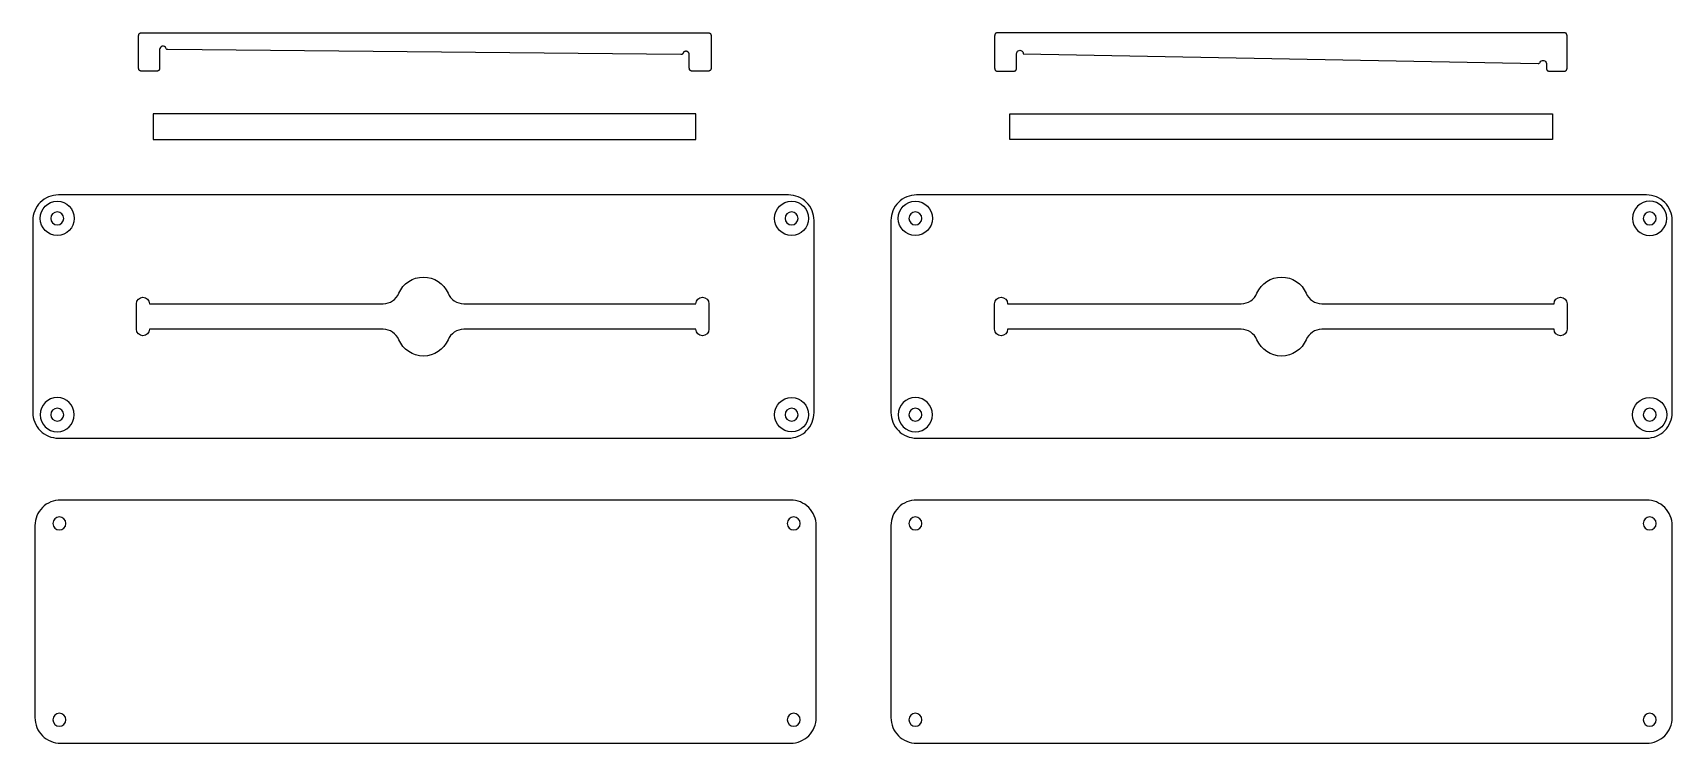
# Model space of a CAD drawing. Extents: x -384 to 384, y -166 to 166.
import ezdxf

# ---------------------------------------------------------------- set-up
doc = ezdxf.new("R2010")
doc.units = 0
doc.layers.add('DEFAULT', color=7, linetype='CONTINUOUS')

msp = doc.modelspace()

# ---------------------------------------------------------------- linework, layer by layer
at = {"layer": 'DEFAULT'}
for points in [[(-321.6, 159.22, 0.822901), (-324.58, 158.63), (-324.58, 150.5), (-324.58, 150.25), (-324.59, 150.01), (-324.6, 149.89), (-324.61, 149.77), (-324.61, 149.72), (-324.62, 149.66), (-324.63, 149.61), (-324.64, 149.55), (-324.65, 149.5), (-324.66, 149.45), (-324.67, 149.4), (-324.69, 149.35), (-324.7, 149.31), (-324.72, 149.26), (-324.73, 149.24), (-324.74, 149.21), (-324.74, 149.19), (-324.75, 149.17), (-324.76, 149.15), (-324.78, 149.13), (-324.79, 149.11), (-324.8, 149.09), (-324.81, 149.07), (-324.82, 149.05), (-324.83, 149.03), (-324.84, 149.01), (-324.86, 148.99), (-324.87, 148.98), (-324.88, 148.96), (-324.9, 148.94), (-324.91, 148.92), (-324.93, 148.91), (-324.94, 148.89), (-324.96, 148.88), (-324.97, 148.86), (-324.99, 148.84), (-325.01, 148.83), (-325.02, 148.82), (-325.04, 148.8), (-325.06, 148.79), (-325.08, 148.77), (-325.09, 148.76), (-325.11, 148.75), (-325.13, 148.74), (-325.15, 148.73), (-325.17, 148.71), (-325.19, 148.7), (-325.21, 148.69), (-325.23, 148.68), (-325.25, 148.67), (-325.28, 148.66), (-325.3, 148.65), (-325.32, 148.64), (-325.34, 148.63), (-325.39, 148.62), (-325.44, 148.6), (-325.48, 148.59), (-325.53, 148.58), (-325.59, 148.57), (-325.64, 148.55), (-325.69, 148.55), (-325.75, 148.54), (-325.8, 148.53), (-325.86, 148.52), (-325.97, 148.51), (-326.09, 148.51), (-326.33, 148.5), (-326.58, 148.5), (-332.43, 148.5), (-332.68, 148.5), (-332.92, 148.51), (-333.04, 148.51), (-333.16, 148.52), (-333.21, 148.53), (-333.27, 148.54), (-333.32, 148.55), (-333.38, 148.55), (-333.43, 148.57), (-333.48, 148.58), (-333.53, 148.59), (-333.58, 148.6), (-333.62, 148.62), (-333.67, 148.63), (-333.69, 148.64), (-333.72, 148.65), (-333.74, 148.66), (-333.76, 148.67), (-333.78, 148.68), (-333.8, 148.69), (-333.82, 148.7), (-333.84, 148.71), (-333.86, 148.73), (-333.88, 148.74), (-333.9, 148.75), (-333.92, 148.76), (-333.94, 148.77), (-333.96, 148.79), (-333.97, 148.8), (-333.99, 148.82), (-334.01, 148.83), (-334.02, 148.84), (-334.04, 148.86), (-334.06, 148.88), (-334.07, 148.89), (-334.09, 148.91), (-334.1, 148.92), (-334.12, 148.94), (-334.13, 148.96), (-334.14, 148.98), (-334.16, 148.99), (-334.17, 149.01), (-334.18, 149.03), (-334.19, 149.05), (-334.21, 149.07), (-334.22, 149.09), (-334.23, 149.11), (-334.24, 149.13), (-334.25, 149.15), (-334.26, 149.17), (-334.27, 149.19), (-334.28, 149.21), (-334.29, 149.24), (-334.3, 149.26), (-334.31, 149.31), (-334.33, 149.35), (-334.34, 149.4), (-334.35, 149.45), (-334.37, 149.5), (-334.38, 149.55), (-334.38, 149.61), (-334.39, 149.66), (-334.4, 149.72), (-334.41, 149.77), (-334.42, 149.89), (-334.42, 150.01), (-334.43, 150.25), (-334.43, 150.5), (-334.43, 164.5), (-334.43, 164.75), (-334.42, 164.99), (-334.42, 165.11), (-334.41, 165.23), (-334.4, 165.28), (-334.39, 165.34), (-334.38, 165.39), (-334.38, 165.45), (-334.37, 165.5), (-334.35, 165.55), (-334.34, 165.6), (-334.33, 165.65), (-334.31, 165.69), (-334.3, 165.74), (-334.29, 165.76), (-334.28, 165.79), (-334.27, 165.81), (-334.26, 165.83), (-334.25, 165.85), (-334.24, 165.87), (-334.23, 165.89), (-334.22, 165.91), (-334.21, 165.93), (-334.19, 165.95), (-334.18, 165.97), (-334.17, 165.99), (-334.16, 166.01), (-334.14, 166.02), (-334.13, 166.04), (-334.12, 166.06), (-334.1, 166.08), (-334.09, 166.09), (-334.07, 166.11), (-334.06, 166.12), (-334.04, 166.14), (-334.02, 166.16), (-334.01, 166.17), (-333.99, 166.18), (-333.97, 166.2), (-333.96, 166.21), (-333.94, 166.23), (-333.92, 166.24), (-333.9, 166.25), (-333.88, 166.26), (-333.86, 166.27), (-333.84, 166.29), (-333.82, 166.3), (-333.8, 166.31), (-333.78, 166.32), (-333.76, 166.33), (-333.74, 166.34), (-333.72, 166.35), (-333.69, 166.36), (-333.67, 166.37), (-333.62, 166.38), (-333.58, 166.4), (-333.53, 166.41), (-333.48, 166.42), (-333.43, 166.43), (-333.38, 166.45), (-333.32, 166.45), (-333.27, 166.46), (-333.21, 166.47), (-333.16, 166.48), (-333.04, 166.49), (-332.92, 166.49), (-332.68, 166.5), (-332.43, 166.5), (-68.24, 166.5), (-67.99, 166.5), (-67.75, 166.49), (-67.63, 166.49), (-67.52, 166.48), (-67.46, 166.47), (-67.4, 166.46), (-67.35, 166.45), (-67.3, 166.45), (-67.24, 166.43), (-67.19, 166.42), (-67.14, 166.41), (-67.09, 166.4), (-67.05, 166.38), (-67, 166.37), (-66.98, 166.36), (-66.96, 166.35), (-66.93, 166.34), (-66.91, 166.33), (-66.89, 166.32), (-66.87, 166.31), (-66.85, 166.3), (-66.83, 166.29), (-66.81, 166.27), (-66.79, 166.26), (-66.77, 166.25), (-66.75, 166.24), (-66.73, 166.23), (-66.72, 166.21), (-66.7, 166.2), (-66.68, 166.18), (-66.67, 166.17), (-66.65, 166.16), (-66.63, 166.14), (-66.62, 166.12), (-66.6, 166.11), (-66.59, 166.09), (-66.57, 166.08), (-66.56, 166.06), (-66.54, 166.04), (-66.53, 166.02), (-66.52, 166.01), (-66.5, 165.99), (-66.49, 165.97), (-66.48, 165.95), (-66.47, 165.93), (-66.46, 165.91), (-66.44, 165.89), (-66.43, 165.87), (-66.42, 165.85), (-66.41, 165.83), (-66.4, 165.81), (-66.39, 165.79), (-66.38, 165.76), (-66.38, 165.74), (-66.36, 165.69), (-66.34, 165.65), (-66.33, 165.6), (-66.32, 165.55), (-66.31, 165.5), (-66.3, 165.45), (-66.29, 165.39), (-66.28, 165.34), (-66.27, 165.28), (-66.27, 165.23), (-66.26, 165.11), (-66.25, 164.99), (-66.24, 164.75), (-66.24, 164.5), (-66.24, 150.5), (-66.24, 150.25), (-66.25, 150.01), (-66.26, 149.89), (-66.27, 149.77), (-66.27, 149.72), (-66.28, 149.66), (-66.29, 149.61), (-66.3, 149.55), (-66.31, 149.5), (-66.32, 149.45), (-66.33, 149.4), (-66.34, 149.35), (-66.36, 149.31), (-66.38, 149.26), (-66.38, 149.24), (-66.39, 149.21), (-66.4, 149.19), (-66.41, 149.17), (-66.42, 149.15), (-66.43, 149.13), (-66.44, 149.11), (-66.46, 149.09), (-66.47, 149.07), (-66.48, 149.05), (-66.49, 149.03), (-66.5, 149.01), (-66.52, 148.99), (-66.53, 148.98), (-66.54, 148.96), (-66.56, 148.94), (-66.57, 148.92), (-66.59, 148.91), (-66.6, 148.89), (-66.62, 148.88), (-66.63, 148.86), (-66.65, 148.84), (-66.67, 148.83), (-66.68, 148.82), (-66.7, 148.8), (-66.72, 148.79), (-66.73, 148.77), (-66.75, 148.76), (-66.77, 148.75), (-66.79, 148.74), (-66.81, 148.73), (-66.83, 148.71), (-66.85, 148.7), (-66.87, 148.69), (-66.89, 148.68), (-66.91, 148.67), (-66.93, 148.66), (-66.96, 148.65), (-66.98, 148.64), (-67, 148.63), (-67.05, 148.62), (-67.09, 148.6), (-67.14, 148.59), (-67.19, 148.58), (-67.24, 148.57), (-67.3, 148.55), (-67.35, 148.55), (-67.4, 148.54), (-67.46, 148.53), (-67.52, 148.52), (-67.63, 148.51), (-67.75, 148.51), (-67.99, 148.5), (-68.24, 148.5), (-74.46, 148.5), (-74.71, 148.5), (-74.95, 148.51), (-75.07, 148.51), (-75.18, 148.52), (-75.24, 148.53), (-75.29, 148.54), (-75.35, 148.55), (-75.4, 148.55), (-75.45, 148.57), (-75.51, 148.58), (-75.56, 148.59), (-75.6, 148.6), (-75.65, 148.62), (-75.7, 148.63), (-75.72, 148.64), (-75.74, 148.65), (-75.76, 148.66), (-75.79, 148.67), (-75.81, 148.68), (-75.83, 148.69), (-75.85, 148.7), (-75.87, 148.71), (-75.89, 148.73), (-75.91, 148.74), (-75.93, 148.75), (-75.95, 148.76), (-75.96, 148.77), (-75.98, 148.79), (-76, 148.8), (-76.02, 148.82), (-76.03, 148.83), (-76.05, 148.84), (-76.07, 148.86), (-76.08, 148.88), (-76.1, 148.89), (-76.11, 148.91), (-76.13, 148.92), (-76.14, 148.94), (-76.16, 148.96), (-76.17, 148.98), (-76.18, 148.99), (-76.2, 149.01), (-76.21, 149.03), (-76.22, 149.05), (-76.23, 149.07), (-76.24, 149.09), (-76.25, 149.11), (-76.26, 149.13), (-76.28, 149.15), (-76.29, 149.17), (-76.3, 149.19), (-76.3, 149.21), (-76.31, 149.24), (-76.32, 149.26), (-76.34, 149.31), (-76.35, 149.35), (-76.37, 149.4), (-76.38, 149.45), (-76.39, 149.5), (-76.4, 149.55), (-76.41, 149.61), (-76.42, 149.66), (-76.43, 149.72), (-76.43, 149.77), (-76.44, 149.89), (-76.45, 150.01), (-76.46, 150.25), (-76.46, 150.5), (-76.46, 156.27), (-76.46, 156.3), (-76.46, 156.33), (-76.46, 156.37), (-76.46, 156.4), (-76.47, 156.44), (-76.47, 156.47), (-76.48, 156.51), (-76.48, 156.55), (-76.49, 156.58), (-76.5, 156.62), (-76.51, 156.65), (-76.52, 156.69), (-76.53, 156.73), (-76.54, 156.76), (-76.55, 156.8), (-76.56, 156.83), (-76.58, 156.87), (-76.59, 156.9), (-76.61, 156.94), (-76.63, 156.97), (-76.65, 157.01), (-76.67, 157.04), (-76.69, 157.08), (-76.71, 157.11), (-76.73, 157.14), (-76.75, 157.17), (-76.77, 157.21), (-76.8, 157.24), (-76.82, 157.27), (-76.85, 157.3), (-76.88, 157.33), (-76.91, 157.36), (-76.93, 157.38), (-76.96, 157.41), (-76.99, 157.44), (-77.02, 157.46), (-77.05, 157.49), (-77.09, 157.51), (-77.12, 157.54), (-77.15, 157.56), (-77.18, 157.58), (-77.22, 157.6), (-77.25, 157.62), (-77.29, 157.64), (-77.32, 157.65), (-77.36, 157.67), (-77.39, 157.69), (-77.43, 157.7), (-77.46, 157.72), (-77.5, 157.73), (-77.53, 157.74), (-77.57, 157.75), (-77.6, 157.76), (-77.64, 157.77), (-77.68, 157.78), (-77.71, 157.79), (-77.75, 157.79), (-77.78, 157.8), (-77.82, 157.8), (-77.85, 157.81), (-77.89, 157.81), (-77.92, 157.81), (-77.96, 157.81), (-77.99, 157.82), (-78.04, 157.81), (-78.09, 157.81), (-78.14, 157.81), (-78.2, 157.8), (-78.25, 157.8), (-78.3, 157.79), (-78.35, 157.78), (-78.38, 157.77), (-78.41, 157.76), (-78.43, 157.76), (-78.46, 157.75), (-78.49, 157.74), (-78.51, 157.73), (-78.54, 157.72), (-78.57, 157.71), (-78.59, 157.7), (-78.62, 157.69), (-78.64, 157.68), (-78.67, 157.67), (-78.7, 157.65), (-78.72, 157.64), (-78.75, 157.63), (-78.77, 157.61), (-78.8, 157.6), (-78.82, 157.58), (-78.85, 157.57), (-78.87, 157.55), (-78.89, 157.54), (-78.92, 157.52), (-78.94, 157.5), (-78.96, 157.48), (-78.99, 157.47), (-79.01, 157.45), (-79.03, 157.43), (-79.05, 157.41), (-79.07, 157.39), (-79.1, 157.37), (-79.12, 157.35), (-79.14, 157.33), (-79.16, 157.3), (-79.18, 157.28), (-79.19, 157.26), (-79.21, 157.24), (-79.23, 157.22), (-79.25, 157.19), (-79.27, 157.17), (-79.28, 157.15), (-79.3, 157.12), (-79.31, 157.1), (-79.33, 157.07), (-79.34, 157.05), (-79.36, 157.02), (-79.37, 157), (-79.39, 156.97), (-79.4, 156.95), (-79.41, 156.92), (-79.42, 156.9), (-79.5, 156.71), (-79.52, 156.67), (-79.53, 156.66), (-79.54, 156.64), (-79.54, 156.62), (-79.55, 156.61), (-79.56, 156.59), (-79.57, 156.57), (-79.58, 156.56), (-79.59, 156.54), (-79.6, 156.53), (-79.62, 156.52), (-79.63, 156.5), (-79.64, 156.49), (-79.65, 156.48), (-79.66, 156.47), (-79.68, 156.45), (-79.69, 156.44), (-79.7, 156.43), (-79.72, 156.42), (-79.73, 156.41), (-79.75, 156.4), (-79.76, 156.39), (-79.78, 156.39), (-79.79, 156.38), (-79.81, 156.37), (-79.83, 156.36), (-79.84, 156.36), (-79.86, 156.35), (-79.88, 156.34), (-79.89, 156.34), (-79.91, 156.33), (-79.93, 156.33), (-79.95, 156.33), (-79.97, 156.32), (-79.99, 156.32), (-80, 156.32), (-80.02, 156.31), (-80.06, 156.31), (-80.1, 156.31), (-80.14, 156.3), (-80.18, 156.3), (-80.35, 156.3), (-320.68, 158.59, -0.44264)], [(322.09, 152.68, -0.803271), (325.04, 152.03), (325.04, 150.5), (325.05, 150.25), (325.05, 150.01), (325.06, 149.89), (325.07, 149.77), (325.08, 149.72), (325.08, 149.66), (325.09, 149.61), (325.1, 149.55), (325.11, 149.5), (325.12, 149.45), (325.13, 149.4), (325.15, 149.35), (325.16, 149.31), (325.18, 149.26), (325.19, 149.24), (325.2, 149.21), (325.21, 149.19), (325.22, 149.17), (325.23, 149.15), (325.24, 149.13), (325.25, 149.11), (325.26, 149.09), (325.27, 149.07), (325.28, 149.05), (325.29, 149.03), (325.31, 149.01), (325.32, 148.99), (325.33, 148.98), (325.35, 148.96), (325.36, 148.94), (325.37, 148.92), (325.39, 148.91), (325.4, 148.89), (325.42, 148.88), (325.44, 148.86), (325.45, 148.84), (325.47, 148.83), (325.49, 148.82), (325.5, 148.8), (325.52, 148.79), (325.54, 148.77), (325.56, 148.76), (325.58, 148.75), (325.59, 148.74), (325.61, 148.73), (325.63, 148.71), (325.65, 148.7), (325.67, 148.69), (325.7, 148.68), (325.72, 148.67), (325.74, 148.66), (325.76, 148.65), (325.78, 148.64), (325.8, 148.63), (325.85, 148.62), (325.9, 148.6), (325.95, 148.59), (326, 148.58), (326.05, 148.57), (326.1, 148.55), (326.15, 148.55), (326.21, 148.54), (326.26, 148.53), (326.32, 148.52), (326.43, 148.51), (326.55, 148.51), (326.8, 148.5), (327.04, 148.5), (332.76, 148.5), (333.01, 148.5), (333.25, 148.51), (333.37, 148.51), (333.48, 148.52), (333.54, 148.53), (333.6, 148.54), (333.65, 148.55), (333.7, 148.55), (333.76, 148.57), (333.81, 148.58), (333.86, 148.59), (333.91, 148.6), (333.95, 148.62), (334, 148.63), (334.02, 148.64), (334.04, 148.65), (334.07, 148.66), (334.09, 148.67), (334.11, 148.68), (334.13, 148.69), (334.15, 148.7), (334.17, 148.71), (334.19, 148.73), (334.21, 148.74), (334.23, 148.75), (334.25, 148.76), (334.27, 148.77), (334.28, 148.79), (334.3, 148.8), (334.32, 148.82), (334.33, 148.83), (334.35, 148.84), (334.37, 148.86), (334.38, 148.88), (334.4, 148.89), (334.41, 148.91), (334.43, 148.92), (334.44, 148.94), (334.46, 148.96), (334.47, 148.98), (334.48, 148.99), (334.5, 149.01), (334.51, 149.03), (334.52, 149.05), (334.53, 149.07), (334.54, 149.09), (334.56, 149.11), (334.57, 149.13), (334.58, 149.15), (334.59, 149.17), (334.6, 149.19), (334.61, 149.21), (334.62, 149.24), (334.62, 149.26), (334.64, 149.31), (334.66, 149.35), (334.67, 149.4), (334.68, 149.45), (334.69, 149.5), (334.7, 149.55), (334.71, 149.61), (334.72, 149.66), (334.73, 149.72), (334.73, 149.77), (334.74, 149.89), (334.75, 150.01), (334.76, 150.25), (334.76, 150.5), (334.76, 164.5), (334.76, 164.75), (334.75, 164.99), (334.74, 165.11), (334.73, 165.23), (334.73, 165.28), (334.72, 165.34), (334.71, 165.39), (334.7, 165.45), (334.69, 165.5), (334.68, 165.55), (334.67, 165.6), (334.66, 165.65), (334.64, 165.69), (334.62, 165.74), (334.62, 165.76), (334.61, 165.79), (334.6, 165.81), (334.59, 165.83), (334.58, 165.85), (334.57, 165.87), (334.56, 165.89), (334.54, 165.91), (334.53, 165.93), (334.52, 165.95), (334.51, 165.97), (334.5, 165.99), (334.48, 166.01), (334.47, 166.02), (334.46, 166.04), (334.44, 166.06), (334.43, 166.08), (334.41, 166.09), (334.4, 166.11), (334.38, 166.12), (334.37, 166.14), (334.35, 166.16), (334.33, 166.17), (334.32, 166.18), (334.3, 166.2), (334.28, 166.21), (334.27, 166.23), (334.25, 166.24), (334.23, 166.25), (334.21, 166.26), (334.19, 166.27), (334.17, 166.29), (334.15, 166.3), (334.13, 166.31), (334.11, 166.32), (334.09, 166.33), (334.07, 166.34), (334.04, 166.35), (334.02, 166.36), (334, 166.37), (333.95, 166.38), (333.91, 166.4), (333.86, 166.41), (333.81, 166.42), (333.76, 166.43), (333.7, 166.45), (333.65, 166.45), (333.6, 166.46), (333.54, 166.47), (333.48, 166.48), (333.37, 166.49), (333.25, 166.49), (333.01, 166.5), (332.76, 166.5), (68.57, 166.5), (68.32, 166.5), (68.08, 166.49), (67.96, 166.49), (67.84, 166.48), (67.79, 166.47), (67.73, 166.46), (67.68, 166.45), (67.62, 166.45), (67.57, 166.43), (67.52, 166.42), (67.47, 166.41), (67.42, 166.4), (67.38, 166.38), (67.33, 166.37), (67.31, 166.36), (67.28, 166.35), (67.26, 166.34), (67.24, 166.33), (67.22, 166.32), (67.2, 166.31), (67.18, 166.3), (67.16, 166.29), (67.14, 166.27), (67.12, 166.26), (67.1, 166.25), (67.08, 166.24), (67.06, 166.23), (67.04, 166.21), (67.03, 166.2), (67.01, 166.18), (66.99, 166.17), (66.98, 166.16), (66.96, 166.14), (66.94, 166.12), (66.93, 166.11), (66.91, 166.09), (66.9, 166.08), (66.88, 166.06), (66.87, 166.04), (66.86, 166.02), (66.84, 166.01), (66.83, 165.99), (66.82, 165.97), (66.81, 165.95), (66.79, 165.93), (66.78, 165.91), (66.77, 165.89), (66.76, 165.87), (66.75, 165.85), (66.74, 165.83), (66.73, 165.81), (66.72, 165.79), (66.71, 165.76), (66.7, 165.74), (66.69, 165.69), (66.67, 165.65), (66.66, 165.6), (66.65, 165.55), (66.63, 165.5), (66.62, 165.45), (66.62, 165.39), (66.61, 165.34), (66.6, 165.28), (66.59, 165.23), (66.58, 165.11), (66.58, 164.99), (66.57, 164.75), (66.57, 164.5), (66.57, 150.5), (66.57, 150.25), (66.58, 150.01), (66.58, 149.89), (66.59, 149.77), (66.6, 149.72), (66.61, 149.66), (66.62, 149.61), (66.62, 149.55), (66.63, 149.5), (66.65, 149.45), (66.66, 149.4), (66.67, 149.35), (66.69, 149.31), (66.7, 149.26), (66.71, 149.24), (66.72, 149.21), (66.73, 149.19), (66.74, 149.17), (66.75, 149.15), (66.76, 149.13), (66.77, 149.11), (66.78, 149.09), (66.79, 149.07), (66.81, 149.05), (66.82, 149.03), (66.83, 149.01), (66.84, 148.99), (66.86, 148.98), (66.87, 148.96), (66.88, 148.94), (66.9, 148.92), (66.91, 148.91), (66.93, 148.89), (66.94, 148.88), (66.96, 148.86), (66.98, 148.84), (66.99, 148.83), (67.01, 148.82), (67.03, 148.8), (67.04, 148.79), (67.06, 148.77), (67.08, 148.76), (67.1, 148.75), (67.12, 148.74), (67.14, 148.73), (67.16, 148.71), (67.18, 148.7), (67.2, 148.69), (67.22, 148.68), (67.24, 148.67), (67.26, 148.66), (67.28, 148.65), (67.31, 148.64), (67.33, 148.63), (67.38, 148.62), (67.42, 148.6), (67.47, 148.59), (67.52, 148.58), (67.57, 148.57), (67.62, 148.55), (67.68, 148.55), (67.73, 148.54), (67.79, 148.53), (67.84, 148.52), (67.96, 148.51), (68.08, 148.51), (68.32, 148.5), (68.57, 148.5), (74.86, 148.5), (75.11, 148.5), (75.35, 148.51), (75.47, 148.51), (75.58, 148.52), (75.64, 148.53), (75.69, 148.54), (75.75, 148.55), (75.8, 148.55), (75.85, 148.57), (75.9, 148.58), (75.95, 148.59), (76, 148.6), (76.05, 148.62), (76.1, 148.63), (76.12, 148.64), (76.14, 148.65), (76.16, 148.66), (76.18, 148.67), (76.21, 148.68), (76.23, 148.69), (76.25, 148.7), (76.27, 148.71), (76.29, 148.73), (76.31, 148.74), (76.33, 148.75), (76.34, 148.76), (76.36, 148.77), (76.38, 148.79), (76.4, 148.8), (76.42, 148.82), (76.43, 148.83), (76.45, 148.84), (76.47, 148.86), (76.48, 148.88), (76.5, 148.89), (76.51, 148.91), (76.53, 148.92), (76.54, 148.94), (76.55, 148.96), (76.57, 148.98), (76.58, 148.99), (76.59, 149.01), (76.61, 149.03), (76.62, 149.05), (76.63, 149.07), (76.64, 149.09), (76.65, 149.11), (76.66, 149.13), (76.67, 149.15), (76.68, 149.17), (76.69, 149.19), (76.7, 149.21), (76.71, 149.24), (76.72, 149.26), (76.74, 149.31), (76.75, 149.35), (76.77, 149.4), (76.78, 149.45), (76.79, 149.5), (76.8, 149.55), (76.81, 149.61), (76.82, 149.66), (76.83, 149.72), (76.83, 149.77), (76.84, 149.89), (76.85, 150.01), (76.86, 150.25), (76.86, 150.5), (76.86, 156.76, -1.019245), (79.95, 156.7), (321.16, 152.11, 0.433723)], [(-18, -11.5), (-18, 78.5, 0.414214), (-30, 90.5), (-372, 90.5, 0.414214), (-384, 78.5), (-384, -11.5, 0.414214), (-372, -23.5), (-30, -23.5, 0.414214)], [(384, -11.5), (384, 78.5, 0.414214), (372, 90.5), (30, 90.5, 0.414214), (18, 78.5), (18, -11.5, 0.414214), (30, -23.5), (372, -23.5, 0.414214)], [(-219.87, 27.5), (-329.33, 27.5, -1), (-335.43, 27.5), (-335.43, 39.5, -1), (-329.33, 39.5), (-219.87, 39.5, 0.30111), (-212.51, 44.38, -0.662266), (-189.49, 44.38, 0.30111), (-182.13, 39.5), (-73.34, 39.5, -1), (-67.24, 39.5), (-67.24, 27.5, -1), (-73.34, 27.5), (-182.13, 27.5, 0.30111), (-189.49, 22.62, -0.662266), (-212.51, 22.62, 0.30111)], [(219.87, 39.5), (328.66, 39.5, -1), (334.76, 39.5), (334.76, 27.5, -1), (328.66, 27.5), (219.87, 27.5, 0.30111), (212.51, 22.62, -0.662266), (189.49, 22.62, 0.30111), (182.13, 27.5), (72.67, 27.5, -1), (66.57, 27.5), (66.57, 39.5, -1), (72.67, 39.5), (182.13, 39.5, 0.30111), (189.49, 44.38, -0.662266), (212.51, 44.38, 0.30111)], [(-17, -154.5), (-17, -64.5, 0.414214), (-29, -52.5), (-371, -52.5, 0.414214), (-383, -64.5), (-383, -154.5, 0.414214), (-371, -166.5), (-29, -166.5, 0.414214)], [(384, -154.5), (384, -64.5, 0.414214), (372, -52.5), (30, -52.5, 0.414214), (18, -64.5), (18, -154.5, 0.414214), (30, -166.5), (372, -166.5, 0.414214)]]:
    msp.add_lwpolyline(points, format="xyb", close=True, dxfattribs=at)
for points in [[(-327.57, 128.5), (-327.57, 116.5), (-73.4, 116.5), (-73.4, 128.5)], [(327.86, 128.5), (327.86, 116.5), (73.63, 116.5), (73.63, 128.5)]]:
    msp.add_lwpolyline(points, close=True, dxfattribs=at)
for centre in [(-372.54, 79.5, 158.69), (-28.54, 79.5, 158.69), (29.46, 79.5, 158.69), (-28.54, -12.5, 158.69), (373.46, -12.5, 158.69)]:
    msp.add_circle(centre, 8, dxfattribs=at)
at = {"layer": 'DEFAULT', "extrusion": (0, 0, -1)}
for centre, radius in [((-373.46, 79.5, -158.69), 8), ((372.54, 79.5, -158.69), 3.05), ((28.54, 79.5, -158.69), 3.05), ((-29.46, 79.5, -158.69), 3.05), ((-373.46, 79.5, -158.69), 3.05), ((372.54, -12.5, -158.69), 8), ((-29.46, -12.5, -158.69), 8), ((372.54, -12.5, -158.69), 3.05), ((28.54, -12.5, -158.69), 3.05), ((-29.46, -12.5, -158.69), 3.05), ((-373.46, -12.5, -158.69), 3.05), ((371.54, -63.5, -158.69), 3.05), ((27.54, -63.5, -158.69), 3.05), ((-29.46, -63.5, -158.69), 3.05), ((-373.46, -63.5, -158.69), 3.05), ((371.54, -155.5, -158.69), 3.05), ((27.54, -155.5, -158.69), 3.05), ((-29.46, -155.5, -158.69), 3.05), ((-373.46, -155.5, -158.69), 3.05)]:
    msp.add_circle(centre, radius, dxfattribs=at)

doc.saveas('drawing.dxf')
